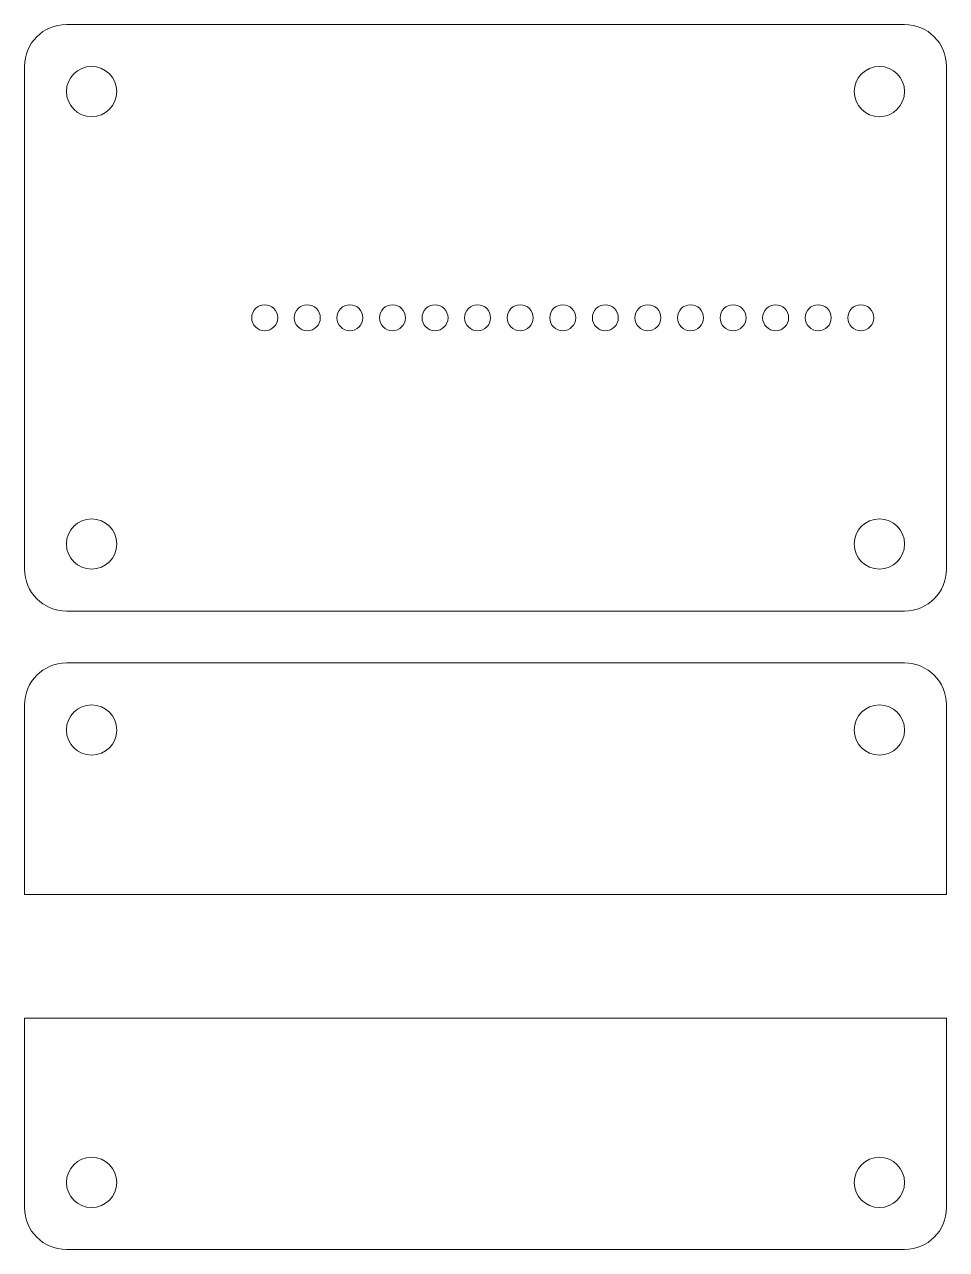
# Model space of a CAD drawing. Header units: centimetres. Extents: x -22.9 to 52.4, y -33.6 to -9.2.
# Drawn here: x 15 to 26, y -33.59 to -18.97 of the extents above; entities that cross this region are included whole.
import ezdxf

# ---------------------------------------------------------------- set-up
doc = ezdxf.new("R2010")
doc.units = ezdxf.units.CM
doc.header["$MEASUREMENT"] = 0
doc.layers.add('Layer 1', color=7, linetype='Continuous')

msp = doc.modelspace()

# ---------------------------------------------------------------- linework, layer by layer
at = {"layer": 'Layer 1', "color": 250, "lineweight": 20}
for centre, major_axis in [((15.79999, -19.77001), (0, 0.3)), ((25.19999, -19.77001), (0, 0.3)), ((17.86575, -22.47), (0, 0.155)), ((18.37375, -22.47), (0, 0.155)), ((18.88175, -22.47), (0, 0.155)), ((19.38975, -22.47), (0, 0.155)), ((19.89775, -22.47), (0, 0.155)), ((20.40575, -22.47), (0, 0.155)), ((20.91375, -22.47), (0, 0.155)), ((21.42175, -22.47), (0, 0.155)), ((21.92975, -22.47), (0, 0.155)), ((22.43775, -22.47), (0, 0.155)), ((22.94575, -22.47), (0, 0.155)), ((23.45375, -22.47), (0, 0.155)), ((23.96175, -22.47), (0, 0.155)), ((24.46975, -22.47), (0, 0.155)), ((24.97775, -22.47), (0, 0.155)), ((15.79999, -25.17001), (0, 0.3)), ((25.19999, -25.17001), (0, 0.3)), ((15.79999, -27.39001), (0, 0.3)), ((25.19999, -27.39001), (0, 0.3)), ((15.79999, -32.79001), (0, 0.3)), ((25.19999, -32.79001), (0, 0.3))]:
    msp.add_ellipse(centre, major_axis=major_axis, ratio=1, dxfattribs=at)
for points, knots in [([(15, -25.47), (15, -25.47), (15, -19.47), (15, -19.47), (15, -19.47), (15, -19.1939), (15.2239, -18.97), (15.5, -18.97), (15.5, -18.97), (15.5, -18.97), (25.5, -18.97), (25.5, -18.97), (25.5, -18.97), (25.7761, -18.97), (26, -19.1939), (26, -19.47), (26, -19.47), (26, -19.47), (26, -25.47), (26, -25.47), (26, -25.47), (26, -25.7461), (25.7761, -25.97), (25.5, -25.97), (25.5, -25.97), (25.5, -25.97), (15.5, -25.97), (15.5, -25.97), (15.5, -25.97), (15.2239, -25.97), (15, -25.7461), (15, -25.47)], [0, 0, 0, 0, 0.125, 0.125, 0.125, 0.125, 0.25, 0.25, 0.25, 0.25, 0.375, 0.375, 0.375, 0.375, 0.5, 0.5, 0.5, 0.5, 0.625, 0.625, 0.625, 0.625, 0.75, 0.75, 0.75, 0.75, 0.875, 0.875, 0.875, 0.875, 1, 1, 1, 1]), ([(15, -29.35121), (15, -29.35121), (15, -27.09), (15, -27.09), (15, -27.09), (15, -26.8139), (15.2239, -26.59), (15.5, -26.59), (15.5, -26.59), (15.5, -26.59), (25.5, -26.59), (25.5, -26.59), (25.5, -26.59), (25.7761, -26.59), (26, -26.8139), (26, -27.09), (26, -27.09), (26, -27.09), (26, -29.35121), (26, -29.35121), (26, -29.35121), (26, -29.35121), (15, -29.35121), (15, -29.35121)], [0, 0, 0, 0, 0.16666667, 0.16666667, 0.16666667, 0.16666667, 0.33333333, 0.33333333, 0.33333333, 0.33333333, 0.5, 0.5, 0.5, 0.5, 0.66666667, 0.66666667, 0.66666667, 0.66666667, 0.83333333, 0.83333333, 0.83333333, 0.83333333, 1, 1, 1, 1]), ([(15, -33.09), (15, -33.09), (15, -30.82878), (15, -30.82878), (15, -30.82878), (15, -30.82878), (26, -30.82878), (26, -30.82878), (26, -30.82878), (26, -30.82878), (26, -33.09), (26, -33.09), (26, -33.09), (26, -33.3661), (25.7761, -33.59), (25.5, -33.59), (25.5, -33.59), (25.5, -33.59), (15.5, -33.59), (15.5, -33.59), (15.5, -33.59), (15.2239, -33.59), (15, -33.3661), (15, -33.09)], [0, 0, 0, 0, 0.16666667, 0.16666667, 0.16666667, 0.16666667, 0.33333333, 0.33333333, 0.33333333, 0.33333333, 0.5, 0.5, 0.5, 0.5, 0.66666667, 0.66666667, 0.66666667, 0.66666667, 0.83333333, 0.83333333, 0.83333333, 0.83333333, 1, 1, 1, 1])]:
    msp.add_open_spline(points, degree=3, knots=knots, dxfattribs=at)

doc.saveas('drawing.dxf')
